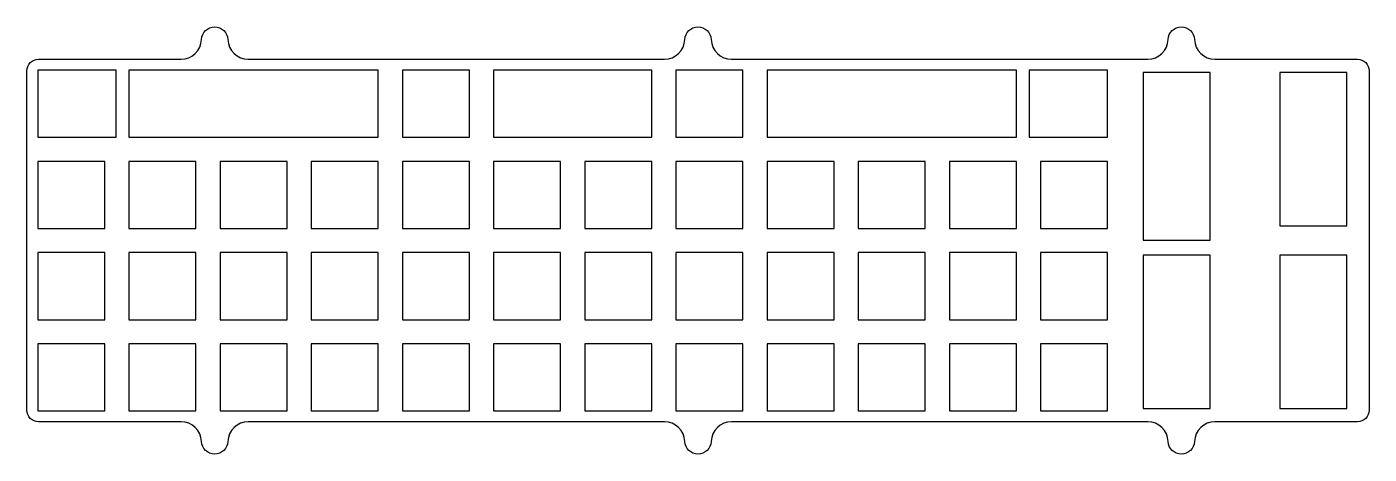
# Model space of a CAD drawing. Header units: millimetres. Extents: x -290 to -10, y 3 to 92.
import ezdxf

# ---------------------------------------------------------------- set-up
doc = ezdxf.new("R2010")
doc.units = ezdxf.units.MM
doc.layers.get('0').update_dxf_attribs({"linetype": 'CONTINUOUS'})

msp = doc.modelspace()

# ---------------------------------------------------------------- linework, layer by layer
msp.add_lwpolyline([(-9.75, 12.18, -0.414214), (-12.18, 9.75), (-42, 9.75, 0.403789), (-46.25, 5.65, -0.964901), (-51.75, 5.65, 0.403789), (-56, 9.75), (-143, 9.75, 0.403789), (-147.25, 5.65, -0.964901), (-152.74, 5.65, 0.403789), (-156.99, 9.75), (-243.99, 9.75, 0.403789), (-248.24, 5.65, -0.964901), (-253.74, 5.65, 0.403789), (-257.98, 9.75), (-287.81, 9.75, -0.414214), (-290.24, 12.18), (-290.24, 83.03, -0.414214), (-287.81, 85.45), (-257.98, 85.45, 0.403789), (-253.74, 89.55, -0.964901), (-248.24, 89.55, 0.403789), (-243.99, 85.45), (-156.99, 85.45, 0.403789), (-152.74, 89.55, -0.964901), (-147.25, 89.55, 0.403789), (-143, 85.45), (-56, 85.45, 0.403789), (-51.75, 89.55, -0.964901), (-46.25, 89.55, 0.403789), (-42, 85.45), (-12.18, 85.45, -0.414214), (-9.75, 83.03)], format="xyb", close=True)
for points in [[(-287.96, 83.17), (-287.96, 69.17), (-271.58, 69.17), (-271.58, 83.17)], [(-268.91, 83.17), (-268.91, 69.17), (-216.81, 69.17), (-216.81, 83.17)], [(-211.76, 83.17), (-211.76, 69.17), (-197.76, 69.17), (-197.76, 83.17)], [(-159.66, 83.17), (-192.71, 83.17), (-192.71, 69.17), (-159.66, 69.17)], [(-154.61, 83.17), (-154.61, 69.17), (-140.61, 69.17), (-140.61, 83.17)], [(-135.56, 69.17), (-83.46, 69.17), (-83.46, 83.17), (-135.56, 83.17)], [(-80.79, 69.17), (-64.41, 69.17), (-64.41, 83.17), (-80.79, 83.17)], [(-56.98, 82.65), (-56.98, 47.65), (-42.98, 47.65), (-42.98, 82.65)], [(-28.41, 82.65), (-28.41, 50.65), (-14.41, 50.65), (-14.41, 82.65)], [(-287.96, 50.12), (-273.96, 50.12), (-273.96, 64.12), (-287.96, 64.12)], [(-268.91, 50.12), (-254.91, 50.12), (-254.91, 64.12), (-268.91, 64.12)], [(-249.86, 50.12), (-235.86, 50.12), (-235.86, 64.12), (-249.86, 64.12)], [(-230.81, 50.12), (-216.81, 50.12), (-216.81, 64.12), (-230.81, 64.12)], [(-211.76, 50.12), (-197.76, 50.12), (-197.76, 64.12), (-211.76, 64.12)], [(-192.71, 50.12), (-178.71, 50.12), (-178.71, 64.12), (-192.71, 64.12)], [(-173.66, 50.12), (-159.66, 50.12), (-159.66, 64.12), (-173.66, 64.12)], [(-154.61, 50.12), (-140.61, 50.12), (-140.61, 64.12), (-154.61, 64.12)], [(-135.56, 50.12), (-121.56, 50.12), (-121.56, 64.12), (-135.56, 64.12)], [(-116.51, 50.12), (-102.51, 50.12), (-102.51, 64.12), (-116.51, 64.12)], [(-97.46, 50.12), (-83.46, 50.12), (-83.46, 64.12), (-97.46, 64.12)], [(-78.41, 64.12), (-78.41, 50.12), (-64.41, 50.12), (-64.41, 64.12)], [(-287.96, 31.07), (-273.96, 31.07), (-273.96, 45.08), (-287.96, 45.08)], [(-268.91, 31.07), (-254.91, 31.07), (-254.91, 45.08), (-268.91, 45.08)], [(-249.86, 31.07), (-235.86, 31.07), (-235.86, 45.08), (-249.86, 45.08)], [(-230.81, 45.08), (-230.81, 31.07), (-216.81, 31.07), (-216.81, 45.08)], [(-211.76, 45.08), (-211.76, 31.07), (-197.76, 31.07), (-197.76, 45.08)], [(-192.71, 45.08), (-192.71, 31.07), (-178.71, 31.07), (-178.71, 45.08)], [(-173.66, 45.08), (-173.66, 31.07), (-159.66, 31.07), (-159.66, 45.08)], [(-154.61, 45.08), (-154.61, 31.07), (-140.61, 31.07), (-140.61, 45.08)], [(-135.56, 45.08), (-135.56, 31.07), (-121.56, 31.07), (-121.56, 45.08)], [(-116.51, 45.08), (-116.51, 31.07), (-102.51, 31.07), (-102.51, 45.08)], [(-97.46, 45.08), (-97.46, 31.07), (-83.46, 31.07), (-83.46, 45.08)], [(-78.41, 45.08), (-78.41, 31.07), (-64.41, 31.07), (-64.41, 45.08)], [(-56.98, 44.55), (-56.98, 12.55), (-42.98, 12.55), (-42.98, 44.55)], [(-28.41, 12.55), (-14.41, 12.55), (-14.41, 44.55), (-28.41, 44.55)], [(-287.96, 12.02), (-273.96, 12.02), (-273.96, 26.02), (-287.96, 26.02)], [(-268.91, 12.02), (-254.91, 12.02), (-254.91, 26.02), (-268.91, 26.02)], [(-235.86, 12.02), (-235.86, 26.02), (-249.86, 26.02), (-249.86, 12.02)], [(-216.81, 12.02), (-216.81, 26.02), (-230.81, 26.02), (-230.81, 12.02)], [(-211.76, 12.02), (-197.76, 12.02), (-197.76, 26.02), (-211.76, 26.02)], [(-192.71, 12.02), (-178.71, 12.02), (-178.71, 26.02), (-192.71, 26.02)], [(-173.66, 12.02), (-159.66, 12.02), (-159.66, 26.02), (-173.66, 26.02)], [(-154.61, 12.02), (-140.61, 12.02), (-140.61, 26.02), (-154.61, 26.02)], [(-135.56, 12.02), (-121.56, 12.02), (-121.56, 26.02), (-135.56, 26.02)], [(-116.51, 12.02), (-102.51, 12.02), (-102.51, 26.02), (-116.51, 26.02)], [(-97.46, 12.02), (-83.46, 12.02), (-83.46, 26.02), (-97.46, 26.02)], [(-78.41, 26.02), (-78.41, 12.02), (-64.41, 12.02), (-64.41, 26.02)]]:
    msp.add_lwpolyline(points, close=True)

doc.saveas('drawing.dxf')
